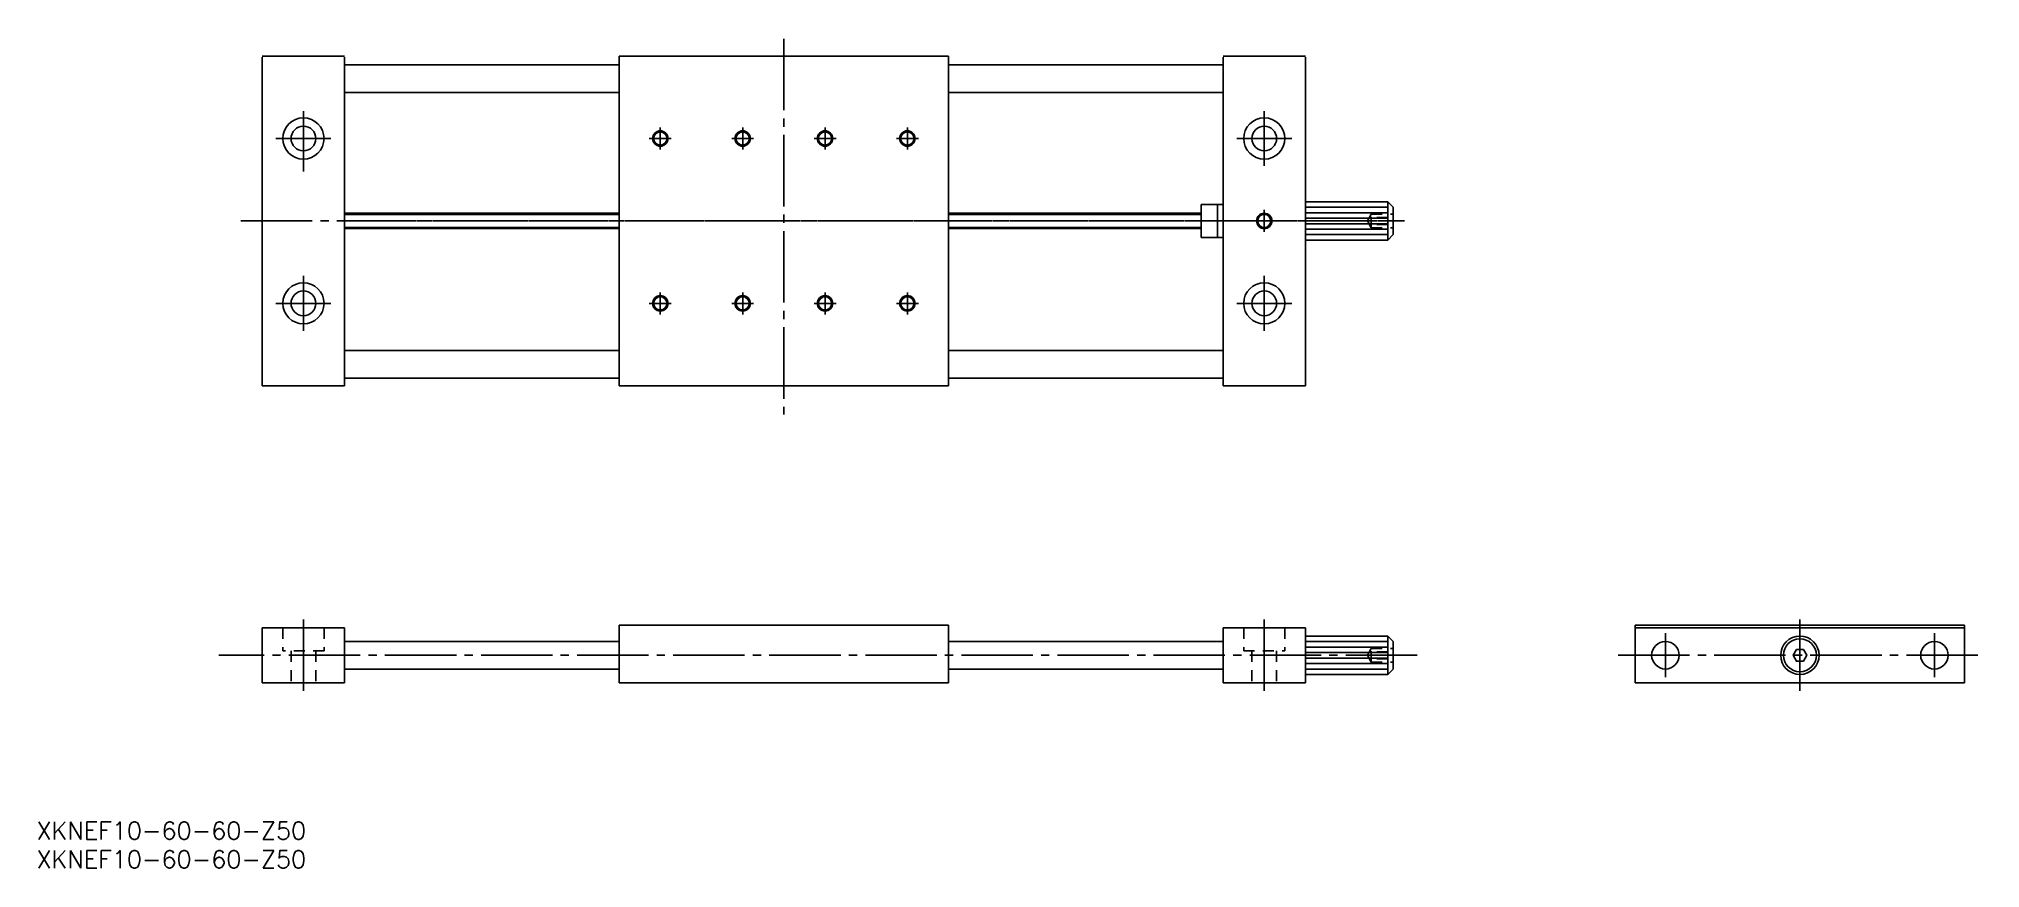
# Model space of a CAD drawing. Extents: x -41 to 313, y 20 to 171.
import ezdxf

# ---------------------------------------------------------------- set-up
doc = ezdxf.new("R2010")
doc.units = 0
doc.linetypes.add('CENTER', pattern=[17.5, 13, -1.5, 1.5, -1.5])
doc.linetypes.add('DASHED', pattern=[3.5, 2, -1.5])
doc.layers.get('0').update_dxf_attribs({"linetype": 'CONTINUOUS'})
doc.layers.add('CENTER', color=1, linetype='CENTER')
doc.styles.get("Standard").update_dxf_attribs({"font": 'txt.shx', "bigfont": 'extfont.shx'})

msp = doc.modelspace()

# ---------------------------------------------------------------- linework, layer by layer
at = {"color": 7, "linetype": 'CONTINUOUS'}
for p, q in [((15, 168.04), (0, 168.04)), ((0, 167.84), (0, 108.04)), ((15, 167.84), (15, 108.04)), ((15, 166.43), (65, 166.43)), ((65, 168.04), (125, 168.04)), ((65, 168.04), (65, 108.04)), ((125, 168.04), (125, 108.04)), ((125, 166.43), (175, 166.43)), ((175, 168.04), (190, 168.04)), ((175, 167.84), (175, 108.04)), ((190, 167.84), (190, 108.04)), ((15, 161.43), (65, 161.43)), ((125, 161.43), (175, 161.43)), ((190, 141.54), (205, 141.54)), ((205, 141.54), (206, 140.54)), ((205, 141.54), (205, 134.54)), ((15, 139.44), (65, 139.44)), ((125, 139.44), (171, 139.44)), ((171, 141.04), (171, 135.04)), ((171, 141.04), (175, 141.04)), ((174, 141.04), (174, 135.04)), ((206, 140.54), (206, 135.54)), ((15, 136.64), (65, 136.64)), ((125, 136.64), (171, 136.64)), ((171, 135.04), (175, 135.04)), ((190, 134.54), (205, 134.54)), ((206, 135.54), (205, 134.54)), ((15, 114.45), (65, 114.45)), ((125, 114.45), (175, 114.45)), ((15, 108.04), (0, 108.04)), ((15, 109.45), (65, 109.45)), ((65, 108.04), (125, 108.04)), ((125, 109.45), (175, 109.45)), ((175, 108.04), (190, 108.04)), ((15, 63.99), (0, 63.99)), ((0, 63.99), (0, 53.99)), ((15, 63.99), (15, 53.99)), ((125, 64.49), (65, 64.49)), ((65, 64.49), (65, 53.99)), ((125, 64.49), (125, 53.99)), ((190, 63.99), (175, 63.99)), ((175, 63.99), (175, 53.99)), ((190, 63.99), (190, 53.99)), ((250.06, 64.49), (310.06, 64.49)), ((250.06, 53.99), (250.06, 64.49)), ((250.06, 63.99), (310.06, 63.99)), ((310.06, 53.99), (310.06, 64.49)), ((65, 61.49), (15, 61.49)), ((175, 61.49), (125, 61.49)), ((190, 62.49), (205, 62.49)), ((205, 62.49), (206, 61.49)), ((205, 62.49), (205, 55.49)), ((206, 61.49), (206, 56.49)), ((15, 53.99), (0, 53.99)), ((65, 56.49), (15, 56.49)), ((125, 53.99), (65, 53.99)), ((175, 56.49), (125, 56.49)), ((190, 53.99), (175, 53.99)), ((190, 55.49), (205, 55.49)), ((206, 56.49), (205, 55.49)), ((250.06, 53.99), (310.06, 53.99))]:
    msp.add_line(p, q, dxfattribs=at)
at = {"color": 3, "linetype": 'CONTINUOUS'}
for p, q in [((15, 139.24), (65, 139.24)), ((125, 139.24), (171, 139.24)), ((190, 140.54), (205, 140.54)), ((190, 139.54), (205, 139.54)), ((190, 138.54), (205, 138.54)), ((15, 136.84), (65, 136.84)), ((125, 136.84), (171, 136.84)), ((190, 137.54), (205, 137.54)), ((190, 136.54), (205, 136.54)), ((190, 135.54), (205, 135.54)), ((190, 61.49), (205, 61.49)), ((190, 60.49), (205, 60.49)), ((190, 59.49), (205, 59.49)), ((190, 58.49), (205, 58.49)), ((190, 57.49), (205, 57.49)), ((190, 56.49), (205, 56.49))]:
    msp.add_line(p, q, dxfattribs=at)
at = {"color": 3, "linetype": 'DASHED'}
for p, q in [((202, 139.29), (201.28, 138.04)), ((201.28, 138.04), (202, 136.79)), ((202, 136.79), (202, 139.29)), ((202, 139.29), (206, 139.29)), ((205, 138.66), (202, 138.66)), ((205, 137.41), (202, 137.41)), ((202, 136.79), (206, 136.79)), ((3.75, 63.99), (3.75, 59.79)), ((11.25, 63.99), (11.25, 59.79)), ((178.75, 63.99), (178.75, 59.79)), ((186.25, 63.99), (186.25, 59.79)), ((202, 60.24), (201.28, 58.99)), ((202, 57.74), (202, 60.24)), ((202, 60.24), (206, 60.24)), ((11.25, 59.79), (3.75, 59.79)), ((5.25, 59.79), (5.25, 53.99)), ((9.75, 59.79), (9.75, 53.99)), ((178.75, 59.79), (186.25, 59.79)), ((180.25, 59.79), (180.25, 53.99)), ((184.75, 59.79), (184.75, 53.99)), ((201.28, 58.99), (202, 57.74)), ((205, 59.61), (202, 59.61)), ((205, 58.36), (202, 58.36)), ((202, 57.74), (206, 57.74))]:
    msp.add_line(p, q, dxfattribs=at)
at = {"color": 3, "linetype": 'CONTINUOUS'}
msp.add_lwpolyline([(279.44, 60.07), (278.81, 58.99), (279.44, 57.91), (280.69, 57.91), (281.31, 58.99), (280.69, 60.07)], close=True, dxfattribs=at)
for centre, radius in [((7.5, 153.04), 3.75), ((182.5, 153.04), 3.75), ((72.5, 153.04), 1.4), ((72.5, 153.04), 1.4), ((87.5, 153.04), 1.4), ((87.5, 153.04), 1.4), ((102.5, 153.04), 1.4), ((102.5, 153.04), 1.4), ((117.5, 153.04), 1.4), ((117.5, 153.04), 1.4), ((182.5, 138.04), 1.4), ((182.5, 138.04), 1.4), ((7.5, 123.04), 3.75), ((72.5, 123.04), 1.4), ((72.5, 123.04), 1.4), ((87.5, 123.04), 1.4), ((87.5, 123.04), 1.4), ((102.5, 123.04), 1.4), ((102.5, 123.04), 1.4), ((117.5, 123.04), 1.4), ((117.5, 123.04), 1.4), ((182.5, 123.04), 3.75)]:
    msp.add_circle(centre, radius, dxfattribs=at)
at = {"color": 7, "linetype": 'CONTINUOUS'}
for centre, radius in [((7.5, 153.04), 2.25), ((72.5, 153.04), 1.2), ((72.5, 153.04), 1.2), ((87.5, 153.04), 1.2), ((87.5, 153.04), 1.2), ((102.5, 153.04), 1.2), ((102.5, 153.04), 1.2), ((117.5, 153.04), 1.2), ((117.5, 153.04), 1.2), ((182.5, 153.04), 2.25), ((182.5, 138.04), 1.2), ((182.5, 138.04), 1.2), ((7.5, 123.04), 2.25), ((72.5, 123.04), 1.2), ((72.5, 123.04), 1.2), ((87.5, 123.04), 1.2), ((87.5, 123.04), 1.2), ((102.5, 123.04), 1.2), ((102.5, 123.04), 1.2), ((117.5, 123.04), 1.2), ((117.5, 123.04), 1.2), ((182.5, 123.04), 2.25), ((255.56, 58.99), 2.5), ((280.06, 58.99), 3.5), ((280.06, 58.99), 3), ((304.56, 58.99), 2.5)]:
    msp.add_circle(centre, radius, dxfattribs=at)
at = {"layer": 'CENTER', "color": 1, "linetype": 'CENTER'}
for p, q in [((95, 171.18), (95, 102.81)), ((7.5, 158.04), (7.5, 147.04)), ((182.5, 158.04), (182.5, 148.04)), ((12.5, 153.04), (2.5, 153.04)), ((70.5, 153.04), (74.5, 153.04)), ((72.5, 155.04), (72.5, 151.04)), ((85.5, 153.04), (89.5, 153.04)), ((87.5, 155.04), (87.5, 151.04)), ((100.5, 153.04), (104.5, 153.04)), ((102.5, 155.04), (102.5, 151.04)), ((115.5, 153.04), (119.5, 153.04)), ((117.5, 155.04), (117.5, 151.04)), ((177.5, 153.04), (187.5, 153.04)), ((-3.9, 138.04), (208.03, 138.04)), ((15, 138.04), (208.03, 138.04)), ((180.5, 138.04), (184.5, 138.04)), ((182.5, 140.04), (182.5, 136.04)), ((7.5, 128.04), (7.5, 118.04)), ((182.5, 128.04), (182.5, 118.04)), ((72.5, 125.04), (72.5, 121.04)), ((87.5, 125.04), (87.5, 121.04)), ((102.5, 125.04), (102.5, 121.04)), ((117.5, 125.04), (117.5, 121.04)), ((12.5, 123.04), (2.5, 123.04)), ((70.5, 123.04), (74.5, 123.04)), ((85.5, 123.04), (89.5, 123.04)), ((100.5, 123.04), (104.5, 123.04)), ((115.5, 123.04), (119.5, 123.04)), ((177.5, 123.04), (187.5, 123.04)), ((7.5, 65.5), (7.5, 51.26)), ((182.5, 65.5), (182.5, 51.26)), ((280.06, 52.49), (280.06, 65.99)), ((255.56, 54.99), (255.56, 62.99)), ((304.56, 54.99), (304.56, 62.99)), ((210.35, 58.99), (-7.93, 58.99)), ((246.96, 58.99), (312.89, 58.99))]:
    msp.add_line(p, q, dxfattribs=at)

# ---------------------------------------------------------------- texts
at = {"color": 7, "linetype": 'CONTINUOUS'}
for p in [(-41.11, 25.47), (-41.11, 20.25)]:
    msp.add_text('XKNEF10-60-60-Z50', height=3.2, dxfattribs=at).set_placement(p)

doc.saveas('drawing.dxf')
